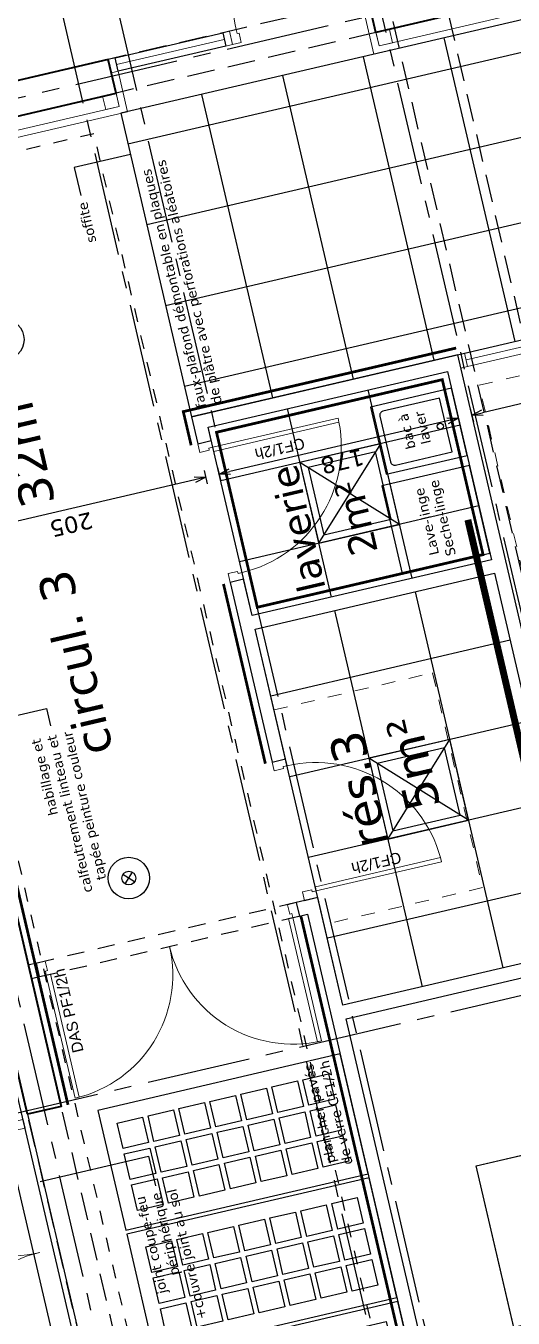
# Model space of a CAD drawing. Header units: metres. Extents: x 595893 to 596105, y 139631 to 139768.
# Drawn here: x 596078.46 to 596081.98, y 139707.3 to 139716.65 of the extents above; entities that cross this region are included whole.
import ezdxf
from ezdxf.enums import TextEntityAlignment as Align

# ---------------------------------------------------------------- set-up
doc = ezdxf.new("R2010")
doc.units = ezdxf.units.M
doc.header["$MEASUREMENT"] = 0
doc.header["$PDMODE"] = 3
doc.header["$PDSIZE"] = 0.1
for name, pattern in [('01', [0.15, 0.1, -0.05]), ('02', [0.28, 0.2, -0.08]), ('ACAD_ISO12W100', [21, 12, -3, 0, -3, 0, -3]), ('AXES2', [1.125, 0.75, -0.125, 0.125, -0.125]), ('CACHE2', [0.1875, 0.125, -0.0625])]:
    doc.linetypes.add(name, pattern=pattern)
for name, color, linetype in [('00-AXE-0.00', 14, 'AXES2'), ('01-CLOISON-0.25', 3, 'Continuous'), ('01-SANITAIRE-0.15', 44, 'Continuous'), ('02-VU-CACHE-01-0.10', 133, '01'), ('06-COT-50&100-0.20', 2, 'Continuous'), ('06-TXT-DETAILS-DIVERS-02.20', 2, 'Continuous'), ('06-TXT-DIVERS-0.20', 70, 'Continuous'), ('06-TXT-ETIQUETTES SURFACES', 210, 'Continuous'), ('07-CTA-0.13', 163, 'Continuous'), ('07-ECLAIRAGE-0.13', 31, 'Continuous'), ('07-PLAFONDS-0.13', 5, 'Continuous'), ('07-REVETEMENTS-INTER-0.10', 10, 'Continuous'), ('08-VU-0.08', 56, 'Continuous'), ('08-VU-0.13', 44, 'Continuous'), ('08-VU-0.20', 32, 'Continuous')]:
    doc.layers.add(name, color=color, linetype=linetype)
for name, color, linetype, lineweight in [('01-BETON-0.40', 4, 'Continuous', 40), ('01-MEN-CP-0.15', 2, 'Continuous', 18), ('01-MOBILIER-0.10', 10, 'Continuous', 9)]:
    doc.layers.add(name, color=color, linetype=linetype, lineweight=lineweight)
doc.styles.add('COT', font='verdana.ttf')
doc.styles.add('locaux 100', font='verdana.ttf', dxfattribs={"height": 0.22})
doc.styles.add('locaux 20', font='verdana.ttf', dxfattribs={"height": 0.07})
doc.styles.get("Standard").update_dxf_attribs({"font": 'arial.ttf'})
doc.dimstyles.new('COT50', dxfattribs={"dimtxt": 0.12, "dimasz": 0.08, "dimexe": 0.05, "dimexo": 0, "dimgap": 0.05, "dimtad": 1, "dimdec": 0, "dimlfac": 100, "dimzin": 0, "dimdsep": 46, "dimtxsty": 'COT', "dimblk": 'OPEN30', "dimcen": 0.04, "dimdle": 0.05, "dimclrd": 256, "dimclre": 256, "dimclrt": 6, "dimadec": 0, "dimazin": 0, "dimtm": 1e-09, "dimtfac": 1, "dimtdec": 0, "dimtmove": 1, "dimatfit": 0, "dimldrblk": 'OPEN30', "dimfxl": 0.05, "dimfxlon": 1, "dimtolj": 1, "dimtzin": 0, "dimlwd": -1, "dimlwe": -1, "dimarcsym": 0})

# ---------------------------------------------------------------- blocks, each defined once
blk = doc.blocks.new('LuminaireSuspendu')
for p, q in [((-0.0354, 0.0354), (0.0354, -0.0354)), ((-0.0354, -0.0354), (0.0354, 0.0354))]:
    blk.add_line(p, q)
for radius in [0.15, 0.05]:
    blk.add_circle((0, 0), radius)
blk = doc.blocks.new('Eclairage-Pl-60x60')
for p, q in [((-0.3, 0.3), (0.3, -0.3)), ((-0.3, -0.3), (0.3, 0.3))]:
    blk.add_line(p, q)
for points in [[(-0.3, -0.3), (0.3, -0.3), (0.3, 0.3), (-0.3, 0.3)], [(-0.25, -0.25), (0.25, -0.25), (0.25, 0.25), (-0.25, 0.25)]]:
    blk.add_lwpolyline(points, close=True)
blk = doc.blocks.new('_Open30')
at = {"color": 0, "linetype": 'ByBlock', "lineweight": -2}
for p, q in [((-1, 0.27), (0, 0)), ((0, 0), (-1, -0.27)), ((0, 0), (-1, 0))]:
    blk.add_line(p, q, dxfattribs=at)
blk = doc.blocks.new('*D83')
at = {"layer": '06-COT-50&100-0.20', "transparency": 16777216}
for p, q in [((596087.7624, 139715.2997), (596087.7851, 139715.2023)), ((596087.6959, 139715.2328), (596081.7621, 139713.8496)), ((596081.6728, 139713.8802), (596081.6955, 139713.7828))]:
    blk.add_line(p, q, dxfattribs=at)
at = {"layer": 'Defpoints', "color": 0, "transparency": 16777216}
for p in [(596087.6946, 139715.5908), (596081.605, 139714.1713), (596081.6842, 139713.8315)]:
    blk.add_point(p, dxfattribs=at)
at = {"layer": '06-COT-50&100-0.20', "transparency": 16777216, "xscale": 0.08, "yscale": 0.08, "zscale": 0.08}
for p, rotation in [((596087.7738, 139715.251), 13.12127038304243), ((596081.6842, 139713.8315), 193.1212703830424)]:
    blk.add_blockref('_Open30', p, dxfattribs=dict(at, rotation=rotation))
at = {"layer": '06-COT-50&100-0.20', "color": 6, "transparency": 16777216, "insert": (596084.7545, 139714.4317), "char_height": 0.12, "attachment_point": 5, "rotation": 193.12127, "style": 'COT'}
blk.add_mtext('\\A1;625', dxfattribs=at)
blk = doc.blocks.new('*D84')
at = {"layer": '06-COT-50&100-0.20', "transparency": 16777216}
for p, q in [((596081.5089, 139713.7906), (596079.934, 139713.4235)), ((596081.5754, 139713.8575), (596081.5981, 139713.7601)), ((596079.8447, 139713.454), (596079.8674, 139713.3566))]:
    blk.add_line(p, q, dxfattribs=at)
at = {"layer": 'Defpoints', "color": 0, "transparency": 16777216}
for p in [(596081.5076, 139714.1486), (596079.7768, 139713.7451), (596079.856, 139713.4053)]:
    blk.add_point(p, dxfattribs=at)
at = {"layer": '06-COT-50&100-0.20', "transparency": 16777216, "xscale": 0.08, "yscale": 0.08, "zscale": 0.08}
for p, rotation in [((596081.5868, 139713.8088), 13.12127038304243), ((596079.856, 139713.4053), 193.1212703830424)]:
    blk.add_blockref('_Open30', p, dxfattribs=dict(at, rotation=rotation))
at = {"layer": '06-COT-50&100-0.20', "color": 6, "transparency": 16777216, "insert": (596080.747, 139713.4973), "char_height": 0.12, "attachment_point": 5, "rotation": 193.12127, "style": 'COT'}
blk.add_mtext('\\A1;178', dxfattribs=at)
blk = doc.blocks.new('*D85')
at = {"layer": '06-COT-50&100-0.20', "transparency": 16777216}
for p, q in [((596079.7473, 139713.4313), (596079.77, 139713.3339)), ((596079.6807, 139713.3645), (596077.8392, 139712.9352)), ((596077.7726, 139712.8684), (596077.7499, 139712.9658))]:
    blk.add_line(p, q, dxfattribs=at)
at = {"layer": 'Defpoints', "color": 0, "transparency": 16777216}
for p in [(596079.6567, 139713.8198), (596077.7613, 139712.9171), (596077.8412, 139712.5743)]:
    blk.add_point(p, dxfattribs=at)
at = {"layer": '06-COT-50&100-0.20', "transparency": 16777216, "xscale": 0.08, "yscale": 0.08, "zscale": 0.08}
for p, rotation in [((596079.7587, 139713.3826), 13.12127038304243), ((596077.7613, 139712.9171), 193.1212703830424)]:
    blk.add_blockref('_Open30', p, dxfattribs=dict(at, rotation=rotation))
at = {"layer": '06-COT-50&100-0.20', "color": 6, "transparency": 16777216, "insert": (596078.7855, 139713.0403), "char_height": 0.12, "attachment_point": 5, "rotation": 193.12127, "style": 'COT'}
blk.add_mtext('\\A1;205', dxfattribs=at)
blk = doc.blocks.new('*D94')
at = {"layer": '06-COT-50&100-0.20', "transparency": 16777216}
for p, q in [((596091.3311, 139709.2405), (596091.3538, 139709.1432)), ((596091.2645, 139709.1737), (596081.4574, 139706.8877)), ((596081.3682, 139706.9182), (596081.3909, 139706.8208))]:
    blk.add_line(p, q, dxfattribs=at)
at = {"layer": 'Defpoints', "color": 0, "transparency": 16777216}
for p in [(596090.7942, 139711.5437), (596080.7746, 139709.4649), (596081.3795, 139706.8695)]:
    blk.add_point(p, dxfattribs=at)
at = {"layer": '06-COT-50&100-0.20', "transparency": 16777216, "xscale": 0.08, "yscale": 0.08, "zscale": 0.08}
for p, rotation in [((596091.3424, 139709.1919), 13.12127038304243), ((596081.3795, 139706.8695), 193.1212703830424)]:
    blk.add_blockref('_Open30', p, dxfattribs=dict(at, rotation=rotation))
at = {"layer": '06-COT-50&100-0.20', "color": 6, "transparency": 16777216, "insert": (596086.3865, 139707.9211), "char_height": 0.12, "attachment_point": 5, "rotation": 193.12127, "style": 'COT'}
blk.add_mtext('\\A1;1023', dxfattribs=at)
blk = doc.blocks.new('ModulePlancherVerre')
at = {"layer": '08-VU-0.13'}
for points in [[(0.12, 1.685), (0.31, 1.685), (0.31, 1.495), (0.12, 1.495)], [(0.35, 1.685), (0.54, 1.685), (0.54, 1.495), (0.35, 1.495)], [(0.58, 1.685), (0.77, 1.685), (0.77, 1.495), (0.58, 1.495)], [(0.12, 1.455), (0.31, 1.455), (0.31, 1.265), (0.12, 1.265)], [(0.35, 1.455), (0.54, 1.455), (0.54, 1.265), (0.35, 1.265)], [(0.58, 1.455), (0.77, 1.455), (0.77, 1.265), (0.58, 1.265)], [(0.12, 1.225), (0.31, 1.225), (0.31, 1.035), (0.12, 1.035)], [(0.35, 1.225), (0.54, 1.225), (0.54, 1.035), (0.35, 1.035)], [(0.58, 1.225), (0.77, 1.225), (0.77, 1.035), (0.58, 1.035)], [(0.12, 0.995), (0.31, 0.995), (0.31, 0.805), (0.12, 0.805)], [(0.35, 0.995), (0.54, 0.995), (0.54, 0.805), (0.35, 0.805)], [(0.58, 0.995), (0.77, 0.995), (0.77, 0.805), (0.58, 0.805)], [(0.12, 0.765), (0.31, 0.765), (0.31, 0.575), (0.12, 0.575)], [(0.35, 0.765), (0.54, 0.765), (0.54, 0.575), (0.35, 0.575)], [(0.58, 0.765), (0.77, 0.765), (0.77, 0.575), (0.58, 0.575)], [(0.12, 0.535), (0.31, 0.535), (0.31, 0.345), (0.12, 0.345)], [(0.35, 0.535), (0.54, 0.535), (0.54, 0.345), (0.35, 0.345)], [(0.58, 0.535), (0.77, 0.535), (0.77, 0.345), (0.58, 0.345)], [(0.12, 0.305), (0.31, 0.305), (0.31, 0.115), (0.12, 0.115)], [(0.35, 0.305), (0.54, 0.305), (0.54, 0.115), (0.35, 0.115)], [(0.58, 0.305), (0.77, 0.305), (0.77, 0.115), (0.58, 0.115)]]:
    blk.add_lwpolyline(points, close=True, dxfattribs=at)
at = {"layer": '08-VU-0.20'}
blk.add_lwpolyline([(0, 0), (0.89, 0), (0.89, 1.8), (0, 1.8)], close=True, dxfattribs=at)
blk = doc.blocks.new('P180')
for points in [[(-1.85, 0.915), (-1.85, 0), (-1.88, 0), (-1.88, 0.915)], [(-0.08, 0.915), (-0.08, 0), (-0.05, 0), (-0.05, 0.915)], [(0, 0), (0, -0.1), (-0.065, -0.1), (-0.065, -0.03), (-0.05, -0.03), (-0.05, 0)]]:
    blk.add_lwpolyline(points, close=True)
at = {"linetype": 'Continuous'}
blk.add_lwpolyline([(-1.93, 0), (-1.93, -0.1), (-1.865, -0.1), (-1.865, -0.03), (-1.88, -0.03), (-1.88, 0)], close=True, dxfattribs=at)
for centre, start, end in [((-1.88, 0), 0, 90), ((-0.05, 0), 90, 180)]:
    blk.add_arc(centre, 0.915, start, end)
at = {"linetype": 'Continuous', "text_generation_flag": 6}
blk.add_attdef('TEXTE', (-0.1883, 0.5982), '', height=0.08, rotation=90, dxfattribs=at)
blk = doc.blocks.new('P90')
at = {"linetype": 'Continuous'}
for points in [[(-0.05, 0.9295), (-0.05, 0), (-0.08, 0), (-0.08, 0.9295)], [(-0.965, -0.03), (-0.965, -0.1), (-1.03, -0.1), (-1.03, 0), (-0.98, 0), (-0.98, -0.03)], [(0, 0), (0, -0.1), (-0.065, -0.1), (-0.065, -0.03), (-0.05, -0.03), (-0.05, 0)]]:
    blk.add_lwpolyline(points, close=True, dxfattribs=at)
blk.add_arc((-0.0434, -0.0064), 0.9366, 92.23877, 179.60621, dxfattribs=at)
at = {"linetype": 'Continuous', "text_generation_flag": 6}
blk.add_attdef('TEXTE', text='', height=0.08, rotation=90, dxfattribs=at).set_placement((-0.1883, 0.4692), align=Align.CENTER)

msp = doc.modelspace()

# ---------------------------------------------------------------- linework, layer by layer
at = {"layer": '00-AXE-0.00'}
for p, q in [((596092.3017, 139668.3922), (596078.257, 139728.6441)), ((596090.4979, 139667.9717), (596076.4533, 139728.2236)), ((596090.1104, 139667.8814), (596076.0658, 139728.1333)), ((596085.2569, 139680.2102), (596074.189, 139727.6915)), ((596090.5061, 139718.9466), (596074.6088, 139715.241)), ((596092.1241, 139711.9821), (596077.4421, 139708.5597))]:
    msp.add_line(p, q, dxfattribs=at)
at = {"layer": '01-BETON-0.40'}
for points in [[(596085.0877, 139717.5552), (596080.9904, 139716.6002), (596080.9336, 139716.8436), (596085.0309, 139717.7987)], [(596076.8699, 139715.6397), (596077.5977, 139712.5175), (596077.8412, 139712.5743), (596077.1134, 139715.6964), (596079.1108, 139716.162), (596079.054, 139716.4055), (596075.2134, 139715.5103), (596075.2702, 139715.2668)], [(596078.4704, 139708.7737), (596077.8316, 139711.5144), (596078.075, 139711.5711), (596078.7139, 139708.8305)]]:
    msp.add_lwpolyline(points, close=True, dxfattribs=at)
at = {"layer": '01-CLOISON-0.25', "linetype": 'CACHE2'}
for p, q in [((596080.414, 139710.3049), (596078.5344, 139709.8668)), ((596078.5571, 139709.7694), (596080.4367, 139710.2076))]:
    msp.add_line(p, q, dxfattribs=at)
at = {"layer": '01-CLOISON-0.25'}
for points in [[(596080.7746, 139709.4649), (596082.6027, 139709.891), (596081.5823, 139714.2687), (596079.6567, 139713.8198), (596079.7022, 139713.625), (596079.7995, 139713.6477), (596079.7768, 139713.7451), (596081.5076, 139714.1486), (596081.8254, 139712.7851), (596080.0947, 139712.3817), (596080.0334, 139712.6446), (596079.936, 139712.6219), (596080.239, 139711.3218), (596080.3364, 139711.3445), (596080.1174, 139712.2843), (596081.8481, 139712.6877), (596082.4826, 139709.9657), (596080.7519, 139709.5623), (596080.5703, 139710.3414), (596080.414, 139710.3049), (596080.4367, 139710.2076), (596080.4956, 139710.2213), (596081.3514, 139706.5497), (596081.4488, 139706.5724)], [(596078.5571, 139709.7694), (596078.5344, 139709.8668), (596078.4755, 139709.8531), (596078.4982, 139709.7557)]]:
    msp.add_lwpolyline(points, close=True, dxfattribs=at)
at = {"layer": '01-MEN-CP-0.15'}
for p, q in [((596079.1142, 139716.3682), (596079.8931, 139716.5497)), ((596082.7004, 139714.4779), (596081.6423, 139714.2313))]:
    msp.add_line(p, q, dxfattribs=at)
for points in [[(596085.1023, 139717.7127), (596085.1704, 139717.4205), (596080.9758, 139716.4427), (596080.9076, 139716.7349), (596080.9563, 139716.7462), (596081.0131, 139716.5028), (596085.1104, 139717.4578), (596085.0536, 139717.7013)], [(596079.9532, 139716.5124), (596079.9305, 139716.6098), (596079.8818, 139716.5985), (596079.9045, 139716.5011)], [(596080.9904, 139716.6002), (596081.0131, 139716.5028), (596081.1105, 139716.5255), (596081.0878, 139716.6229)], [(596079.1254, 139716.3195), (596079.1027, 139716.4168), (596079.054, 139716.4055), (596079.0767, 139716.3081)], [(596079.0767, 139716.3081), (596079.1254, 139716.3195), (596079.1935, 139716.0273), (596077.1475, 139715.5504), (596077.1361, 139715.5991), (596079.1335, 139716.0646)], [(596079.0134, 139716.1393), (596079.0361, 139716.0419), (596079.1335, 139716.0646), (596079.1108, 139716.162)], [(596081.6536, 139714.1826), (596081.6309, 139714.28), (596082.689, 139714.5266), (596082.7117, 139714.4293)], [(596081.6536, 139714.1826), (596081.6309, 139714.28), (596081.5823, 139714.2687), (596081.605, 139714.1713)]]:
    msp.add_lwpolyline(points, close=True, dxfattribs=at)
at = {"layer": '01-MOBILIER-0.10', "linetype": '01'}
msp.add_lwpolyline([(596081.7364, 139714.0479), (596082.6129, 139714.2522), (596083.0669, 139712.3044), (596082.1904, 139712.1001)], close=True, dxfattribs=at)
msp.add_lwpolyline([(596080.2536, 139711.7), (596081.4, 139711.9672), (596081.762, 139710.4138), (596080.6157, 139710.1466)], dxfattribs=at)
at = {"layer": '01-SANITAIRE-0.15'}
for points in [[(596081.6494, 139713.5399), (596081.5359, 139714.0268), (596080.9516, 139713.8906), (596081.0651, 139713.4037)], [(596081.814, 139712.8338), (596081.6665, 139713.4668), (596081.0334, 139713.3193), (596081.181, 139712.6863)]]:
    msp.add_lwpolyline(points, close=True, dxfattribs=at)
msp.add_lwpolyline([(596081.5407, 139713.5659), (596081.4499, 139713.9554), (596081.0409, 139713.8601, 0.414214), (596081.0185, 139713.8241), (596081.0956, 139713.4929, 0.414214), (596081.1317, 139713.4705)], format="xyb", close=True, dxfattribs=at)
at = {"layer": '01-SANITAIRE-0.15', "linetype": 'CACHE2', "const_width": 0.05}
msp.add_lwpolyline([(596082.6825, 139709.9889), (596082.5298, 139710.6441), (596082.2376, 139710.576), (596081.6552, 139713.0745)], dxfattribs=at)
at = {"layer": '01-SANITAIRE-0.15'}
msp.add_circle((596081.4563, 139713.7516), 0.0225, dxfattribs=at)
at = {"layer": '02-VU-CACHE-01-0.10', "linetype": '02'}
for p, q in [((596080.9336, 139716.8436), (596079.054, 139716.4055)), ((596080.9904, 139716.6002), (596079.1108, 139716.162)), ((596080.5396, 139700.9979), (596078.7139, 139708.8305)), ((596080.2962, 139700.9411), (596078.4704, 139708.7737))]:
    msp.add_line(p, q, dxfattribs=at)
at = {"layer": '02-VU-CACHE-01-0.10'}
msp.add_lwpolyline([(596086.8048, 139682.1729), (596078.9505, 139715.868), (596077.2676, 139715.4757), (596085.1218, 139681.7806)], close=True, dxfattribs=at)
at = {"layer": '06-COT-50&100-0.20'}
msp.add_lwpolyline([(596079.1254, 139716.3195), (596079.1027, 139716.4168), (596079.8818, 139716.5985), (596079.9045, 139716.5011)], close=True, dxfattribs=at)
at = {"layer": '06-TXT-DETAILS-DIVERS-02.20'}
for points in [[(596078.0212, 139711.5734), (596078.6071, 139711.71), (596078.6362, 139711.5851)], [(596078.5618, 139708.2885), (596079.3454, 139708.4711), (596079.3954, 139708.2565)]]:
    msp.add_lwpolyline(points, dxfattribs=at)
at = {"layer": '07-CTA-0.13', "linetype": '02'}
msp.add_lwpolyline([(596081.3762, 139717.3223), (596087.7806, 139689.8469), (596093.6076, 139685.8183), (596095.9328, 139675.8428), (596095.3029, 139674.83), (596090.3492, 139673.6753), (596090.2584, 139674.0648), (596095.0508, 139675.1819), (596095.5057, 139675.9134), (596093.2531, 139685.5771), (596087.4261, 139689.6057), (596081.0242, 139717.0701)], dxfattribs=at)
at = {"layer": '07-PLAFONDS-0.13'}
for p, q in [((596079.1965, 139715.7944), (596086.2085, 139717.4289)), ((596079.3327, 139715.21), (596086.3447, 139716.8445)), ((596081.4822, 139716.5608), (596081.9941, 139714.3647)), ((596080.8978, 139716.4246), (596081.4097, 139714.2284)), ((596079.4689, 139714.6257), (596086.4809, 139716.2602)), ((596080.3135, 139716.2884), (596080.8254, 139714.0922)), ((596079.7292, 139716.1521), (596080.2411, 139713.956)), ((596079.6051, 139714.0414), (596086.6171, 139715.6759)), ((596081.2522, 139712.6515), (596080.9344, 139714.015)), ((596080.6679, 139712.5153), (596080.35, 139713.8787)), ((596081.5984, 139713.759), (596079.8676, 139713.3556)), ((596081.7346, 139713.1747), (596080.0039, 139712.7712)), ((596081.2749, 139712.5541), (596081.9094, 139709.8321)), ((596080.6906, 139712.4179), (596081.3251, 139709.6959)), ((596081.961, 139712.2032), (596080.2303, 139711.7998)), ((596082.0972, 139711.6189), (596080.3665, 139711.2154)), ((596082.2334, 139711.0345), (596080.5027, 139710.6311)), ((596082.3696, 139710.4502), (596080.6389, 139710.0468))]:
    msp.add_line(p, q, dxfattribs=at)
for points in [[(596086.6688, 139715.4543), (596086.1569, 139717.6504), (596079.1448, 139716.0159), (596079.6567, 139713.8198)], [(596080.0947, 139712.3817), (596079.7768, 139713.7451), (596081.5076, 139714.1486), (596081.8254, 139712.7851)], [(596080.7519, 139709.5623), (596080.1174, 139712.2843), (596081.8481, 139712.6877), (596082.4826, 139709.9657)], [(596082.8054, 139703.7261), (596081.7157, 139708.4007), (596090.3639, 139710.4166), (596091.4535, 139705.7419)], [(596079.5657, 139700.7709), (596077.7237, 139708.6732), (596078.2691, 139708.8004), (596080.1111, 139700.898)], [(596082.3, 139708.5369), (596082.5724, 139707.3683), (596081.9881, 139707.2321), (596081.7157, 139708.4007)]]:
    msp.add_lwpolyline(points, close=True, dxfattribs=at)
msp.add_lwpolyline([(596079.2143, 139715.718), (596078.808, 139715.6233), (596078.8553, 139715.4203)], dxfattribs=at)
at = {"layer": '07-REVETEMENTS-INTER-0.10', "color": 80, "linetype": 'ACAD_ISO12W100', "ltscale": 0.01, "true_color": 0x3fff00, "const_width": 0.02}
for points in [[(596079.6535, 139713.6137), (596079.5967, 139713.8572), (596081.5709, 139714.3174)], [(596080.1903, 139711.3104), (596079.8873, 139712.6106)], [(596078.1237, 139711.5825), (596078.7626, 139708.8418)], [(596081.3027, 139706.5384), (596080.4469, 139710.2099)]]:
    msp.add_lwpolyline(points, dxfattribs=at)
at = {"layer": '07-REVETEMENTS-INTER-0.10', "linetype": '01', "const_width": 0.02}
msp.add_lwpolyline([(596081.7653, 139712.8225), (596081.4702, 139714.0885), (596079.8369, 139713.7078), (596080.132, 139712.4417)], close=True, dxfattribs=at)
at = {"layer": '08-VU-0.08'}
for p, q in [((596080.2572, 139700.9321), (596078.3811, 139708.9805)), ((596078.4704, 139708.7737), (596078.9346, 139706.7821))]:
    msp.add_line(p, q, dxfattribs=at)

# ---------------------------------------------------------------- block references
at = {"layer": '01-MEN-CP-0.15'}
ref = msp.add_blockref('P90', (596080.9336, 139716.8436), dxfattribs=dict(at, rotation=13.12127038437879))
ref.add_attrib('TEXTE', 'CF1/2h', dxfattribs={"layer": '0', "linetype": 'Continuous', "height": 0.08, "rotation": 283.12127, "text_generation_flag": 6}).set_placement((596080.7007, 139717.2683), align=Align.CENTER)
ref = msp.add_blockref('P90', (596079.7995, 139713.6477), dxfattribs=dict(at, xscale=-1, rotation=283.1212703690694))
ref.add_attrib('TEXTE', 'CF1/2h', dxfattribs={"layer": '0', "linetype": 'Continuous', "height": 0.08, "rotation": 13.12127, "text_generation_flag": 6}).set_placement((596080.2861, 139713.6272), align=Align.CENTER)
for name, p, rotation, values in [('P90', (596080.5703, 139710.3414), 283.1212703966451, {'TEXTE': 'CF1/2h'}), ('P180', (596078.5571, 139709.7694), 193.1212704253302, {'TEXTE': 'DAS PF1/2h'})]:
    msp.add_blockref(name, p, dxfattribs=dict(at, rotation=rotation)).add_auto_attribs(values)
ref = msp.add_blockref('P180', (596078.7786, 139706.8347), dxfattribs=dict(at, xscale=-1, rotation=103.1212703646851))
ref.add_attrib('TEXTE', 'bois vitrée', (596078.6864, 139707.0065), dxfattribs={"layer": '0', "linetype": 'Continuous', "height": 0.08, "rotation": 13.12127, "text_generation_flag": 6})
at = {"layer": '07-ECLAIRAGE-0.13', "rotation": 103.1212703830424}
for name, p in [('LuminaireSuspendu', (596078.2944, 139714.3784)), ('Eclairage-Pl-60x60', (596080.8011, 139713.2651)), ('Eclairage-Pl-60x60', (596081.3, 139711.125)), ('LuminaireSuspendu', (596079.2024, 139710.4829))]:
    msp.add_blockref(name, p, dxfattribs=at)
at = {"layer": '08-VU-0.13', "rotation": 103.1212703830424}
for p in [(596080.9333, 139708.3432), (596081.1422, 139707.4473), (596081.351, 139706.5513)]:
    msp.add_blockref('ModulePlancherVerre', p, dxfattribs=at)

# ---------------------------------------------------------------- texts
at = {"layer": '01-SANITAIRE-0.15', "char_height": 0.07, "width": 0.940956, "attachment_point": 5, "rotation": 103.12127, "style": 'locaux 20'}
for s, insert in [('bac à\\Plaver', (596081.272, 139713.7277)), ('Lave-linge\\PSeche-linge', (596081.4237, 139713.0765))]:
    msp.add_mtext(s, dxfattribs=dict(at, insert=insert))
at = {"layer": '06-TXT-DETAILS-DIVERS-02.20', "char_height": 0.07, "attachment_point": 6, "rotation": 103.12127, "style": 'locaux 20'}
for s, insert, width in [('habillage et calfeutrement linteau et tapée peinture couleur', (596078.652, 139711.5173), 1.174556), ('plancher pavés\\Pde verre CF1/2h', (596080.5611, 139709.1494), 1.719112), ('joint coupe-feu\\Ppériphérique\\P+couvre joint au sol', (596079.4068, 139708.2078), 1.081346)]:
    msp.add_mtext(s, dxfattribs=dict(at, insert=insert, width=width))
at = {"layer": '06-TXT-DIVERS-0.20', "width": 2.371479, "attachment_point": 5, "rotation": 103.12127, "style": 'locaux 100'}
for s, insert, char_height in [('laverie', (596080.4264, 139713.0102), 0.2), ('circul. 3', (596078.8166, 139712.0399), 0.25), ('rés.3', (596080.8666, 139711.1216), 0.25)]:
    msp.add_mtext(s, dxfattribs=dict(at, insert=insert, char_height=char_height))
at = {"layer": '06-TXT-ETIQUETTES SURFACES', "attachment_point": 5, "rotation": 103.12127, "style": 'locaux 100'}
for s, insert, char_height in [('32m²', (596078.4496, 139713.6143), 0.25), ('2m²', (596080.8453, 139713.0902), 0.2), ('5m²', (596081.2596, 139711.3128), 0.25)]:
    msp.add_mtext(s, dxfattribs=dict(at, insert=insert, char_height=char_height))
at = {"layer": '07-PLAFONDS-0.13', "char_height": 0.07, "rotation": 103.12127, "style": 'locaux 20'}
for s, insert, width, attachment_point in [('faux-plafond démontable en plaques\\Pde plâtre avec perforations aléatoires ', (596079.7957, 139713.901), 6.621422, 4), ('soffite', (596078.8667, 139715.3716), 0.940956, 6)]:
    msp.add_mtext(s, dxfattribs=dict(at, insert=insert, width=width, attachment_point=attachment_point))

# ---------------------------------------------------------------- dimensions: what is measured, and where the dimension line sits
at = {"layer": '06-COT-50&100-0.20'}
for base, p1, p2, picture, middle in [((596081.6842, 139713.8315), (596087.6946, 139715.5908), (596081.605, 139714.1713), '*D83', (596084.7545, 139714.4317)), ((596079.856, 139713.4053), (596081.5076, 139714.1486), (596079.7768, 139713.7451), '*D84', (596080.747, 139713.4973)), ((596077.7613, 139712.9171), (596079.6567, 139713.8198), (596077.8412, 139712.5743), '*D85', (596078.7855, 139713.0403)), ((596081.3795, 139706.8695), (596090.7942, 139711.5437), (596080.7746, 139709.4649), '*D94', (596086.3865, 139707.9211))]:
    dim = msp.add_linear_dim(base=base, p1=p1, p2=p2, angle=193.12127, dimstyle='COT50', dxfattribs=at)
    dim.commit()
    dim.dimension.update_dxf_attribs({"geometry": picture, "text_midpoint": middle})

doc.saveas('drawing.dxf')
